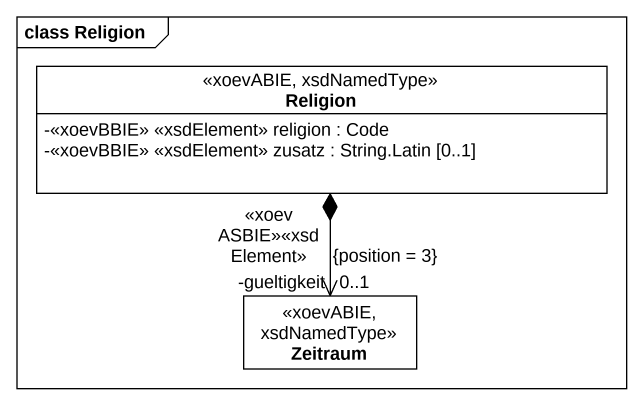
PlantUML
@startuml
mainframe class Religion
hide circle
hide empty members
skinparam classAttributeIconSize 0
class Religion <<xoevABIE, xsdNamedType>> {
  -<<xoevBBIE>> <<xsdElement>> religion : Code
  -<<xoevBBIE>> <<xsdElement>> zusatz : String.Latin [0..1]
}
class Zeitraum <<xoevABIE, xsdNamedType>>
Religion *--> "-gueltigkeit\n<<xoevASBIE>><<xsdElement>>\n0..1\n{position = 3}" Zeitraum
@enduml
